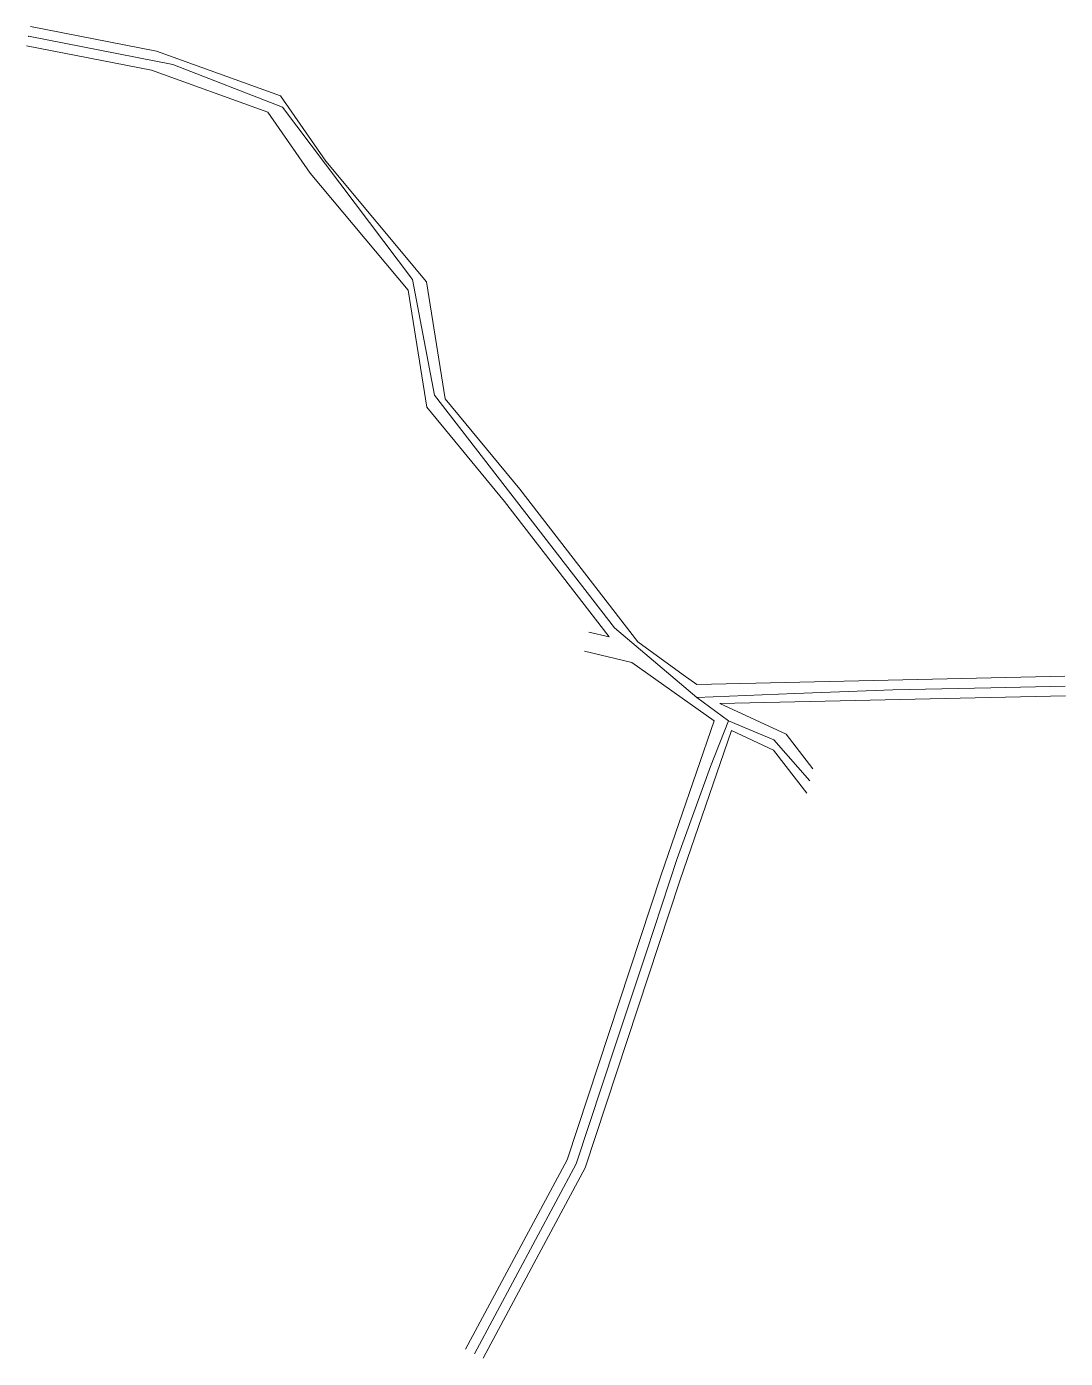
# Model space of a CAD drawing. Header units: millimetres. Extents: x 655119 to 655225, y 4147260 to 4147396.
import ezdxf

# ---------------------------------------------------------------- set-up
doc = ezdxf.new("R2010")
doc.units = ezdxf.units.MM
for name, color, linetype, lineweight in [('11_10_15HAT', 2, 'Continuous', 0), ('GEOFENCE', 3, 'Continuous', 0), ('INIT_COORD', 5, 'Continuous', 0)]:
    doc.layers.add(name, color=color, linetype=linetype, lineweight=lineweight)

msp = doc.modelspace()

# ---------------------------------------------------------------- linework, layer by layer
at = {"layer": '11_10_15HAT', "lineweight": 15}
for p, q in [((655119.19, 4147395.98, 1438), (655132.06, 4147393.47, 1438)), ((655118.81, 4147394.02, 1438), (655131.53, 4147391.54, 1438)), ((655132.06, 4147393.47, 1438), (655144.7, 4147388.92, 1438)), ((655131.53, 4147391.54, 1438), (655143.42, 4147387.25, 1438)), ((655144.7, 4147388.92, 1438), (655149.31, 4147382.28, 1438)), ((655143.42, 4147387.25, 1438), (655147.72, 4147381.06, 1438)), ((655149.31, 4147382.28, 1438), (655159.6, 4147369.97, 1438)), ((655147.72, 4147381.06, 1438), (655157.71, 4147369.11, 1438)), ((655159.6, 4147369.97, 1438), (655161.5, 4147358.03, 1438)), ((655157.71, 4147369.11, 1438), (655159.61, 4147357.18, 1438)), ((655161.5, 4147358.03, 1438), (655169.11, 4147348.82, 1438)), ((655159.61, 4147357.18, 1438), (655167.55, 4147347.57, 1438)), ((655169.11, 4147348.82, 1438), (655181.15, 4147333.25, 1438)), ((655167.55, 4147347.57, 1438), (655178.22, 4147333.77, 1438)), ((655181.15, 4147333.25, 1438), (655185.77, 4147329.9, 1438)), ((655180.53, 4147331.17, 1438), (655188.91, 4147325.21, 1438)), ((655187.14, 4147328.92, 1438), (655224.68, 4147329.76, 1438)), ((655189.5, 4147326.97, 1438), (655224.74, 4147327.76, 1438)), ((655189.5, 4147326.97, 1438), (655196.26, 4147323.84, 1438)), ((655190.69, 4147324.22, 1438), (655194.98, 4147322.23, 1438)), ((655196.26, 4147323.84, 1438), (655199, 4147320.3, 1444)), ((655194.98, 4147322.23, 1438), (655198.36, 4147317.85, 1444))]:
    msp.add_line(p, q, dxfattribs=at)
at = {"layer": '11_10_15HAT', "lineweight": 0}
for p, q in [((655178.22, 4147333.77, 1438), (655176.15, 4147334.25, 1438)), ((655178.22, 4147333.77, 1438), (655176.15, 4147334.25, 1438)), ((655180.53, 4147331.17, 1438), (655175.69, 4147332.31, 1438)), ((655180.53, 4147331.17, 1438), (655175.69, 4147332.31, 1438)), ((655185.77, 4147329.9, 1438), (655187.14, 4147328.92, 1438)), ((655188.91, 4147325.21, 1438), (655183.51, 4147309.52, 1438)), ((655190.69, 4147324.22, 1438), (655185.41, 4147308.89, 1438)), ((655183.51, 4147309.52, 1438), (655173.93, 4147280.44, 1438)), ((655185.41, 4147308.89, 1438), (655175.78, 4147279.65, 1438)), ((655173.93, 4147280.44, 1438), (655168.78, 4147270.84, 1437.43)), ((655175.78, 4147279.65, 1438), (655170.54, 4147269.89, 1437.43)), ((655168.78, 4147270.84, 1437.43), (655163.58, 4147261.16, 1436.96)), ((655170.54, 4147269.89, 1437.43), (655165.35, 4147260.22, 1436.96))]:
    msp.add_line(p, q, dxfattribs=at)
at = {"layer": 'GEOFENCE'}
for p, q in [((655119, 4147395, 1438), (655133.72, 4147392.13, 1438)), ((655133.72, 4147392.13, 1438), (655144.9, 4147387.76, 1438)), ((655144.9, 4147387.76, 1438), (655158.15, 4147370.2, 1438)), ((655158.15, 4147370.2, 1438), (655160.4, 4147358.41, 1438)), ((655160.4, 4147358.41, 1438), (655178.77, 4147334.7, 1438)), ((655178.77, 4147334.7, 1438), (655187.17, 4147327.6, 1438)), ((655187.17, 4147327.6, 1438), (655197.16, 4147327.98, 1438)), ((655197.16, 4147327.98, 1438), (655207.15, 4147328.37, 1438)), ((655207.15, 4147328.37, 1438), (655217.15, 4147328.59, 1438)), ((655217.15, 4147328.59, 1438), (655224.71, 4147328.76, 1438)), ((655187.17, 4147327.6, 1438), (655190.39, 4147325.22, 1438)), ((655190.39, 4147325.22, 1438), (655188.55, 4147320.57, 1438)), ((655190.39, 4147325.22, 1438), (655195, 4147323.29, 1438)), ((655195, 4147323.29, 1438), (655198.68, 4147319.08, 1444)), ((655188.55, 4147320.57, 1438), (655185.16, 4147311.16, 1438)), ((655185.16, 4147311.16, 1438), (655182.01, 4147301.67, 1438)), ((655182.01, 4147301.67, 1438), (655178.87, 4147292.18, 1438)), ((655178.87, 4147292.18, 1438), (655174.86, 4147280.05, 1438)), ((655174.86, 4147280.05, 1438), (655164.47, 4147260.69, 1436.96))]:
    msp.add_line(p, q, dxfattribs=at)
at = {"layer": 'INIT_COORD'}
msp.add_point((655119, 4147395, 1438), dxfattribs=at)

doc.saveas('drawing.dxf')
